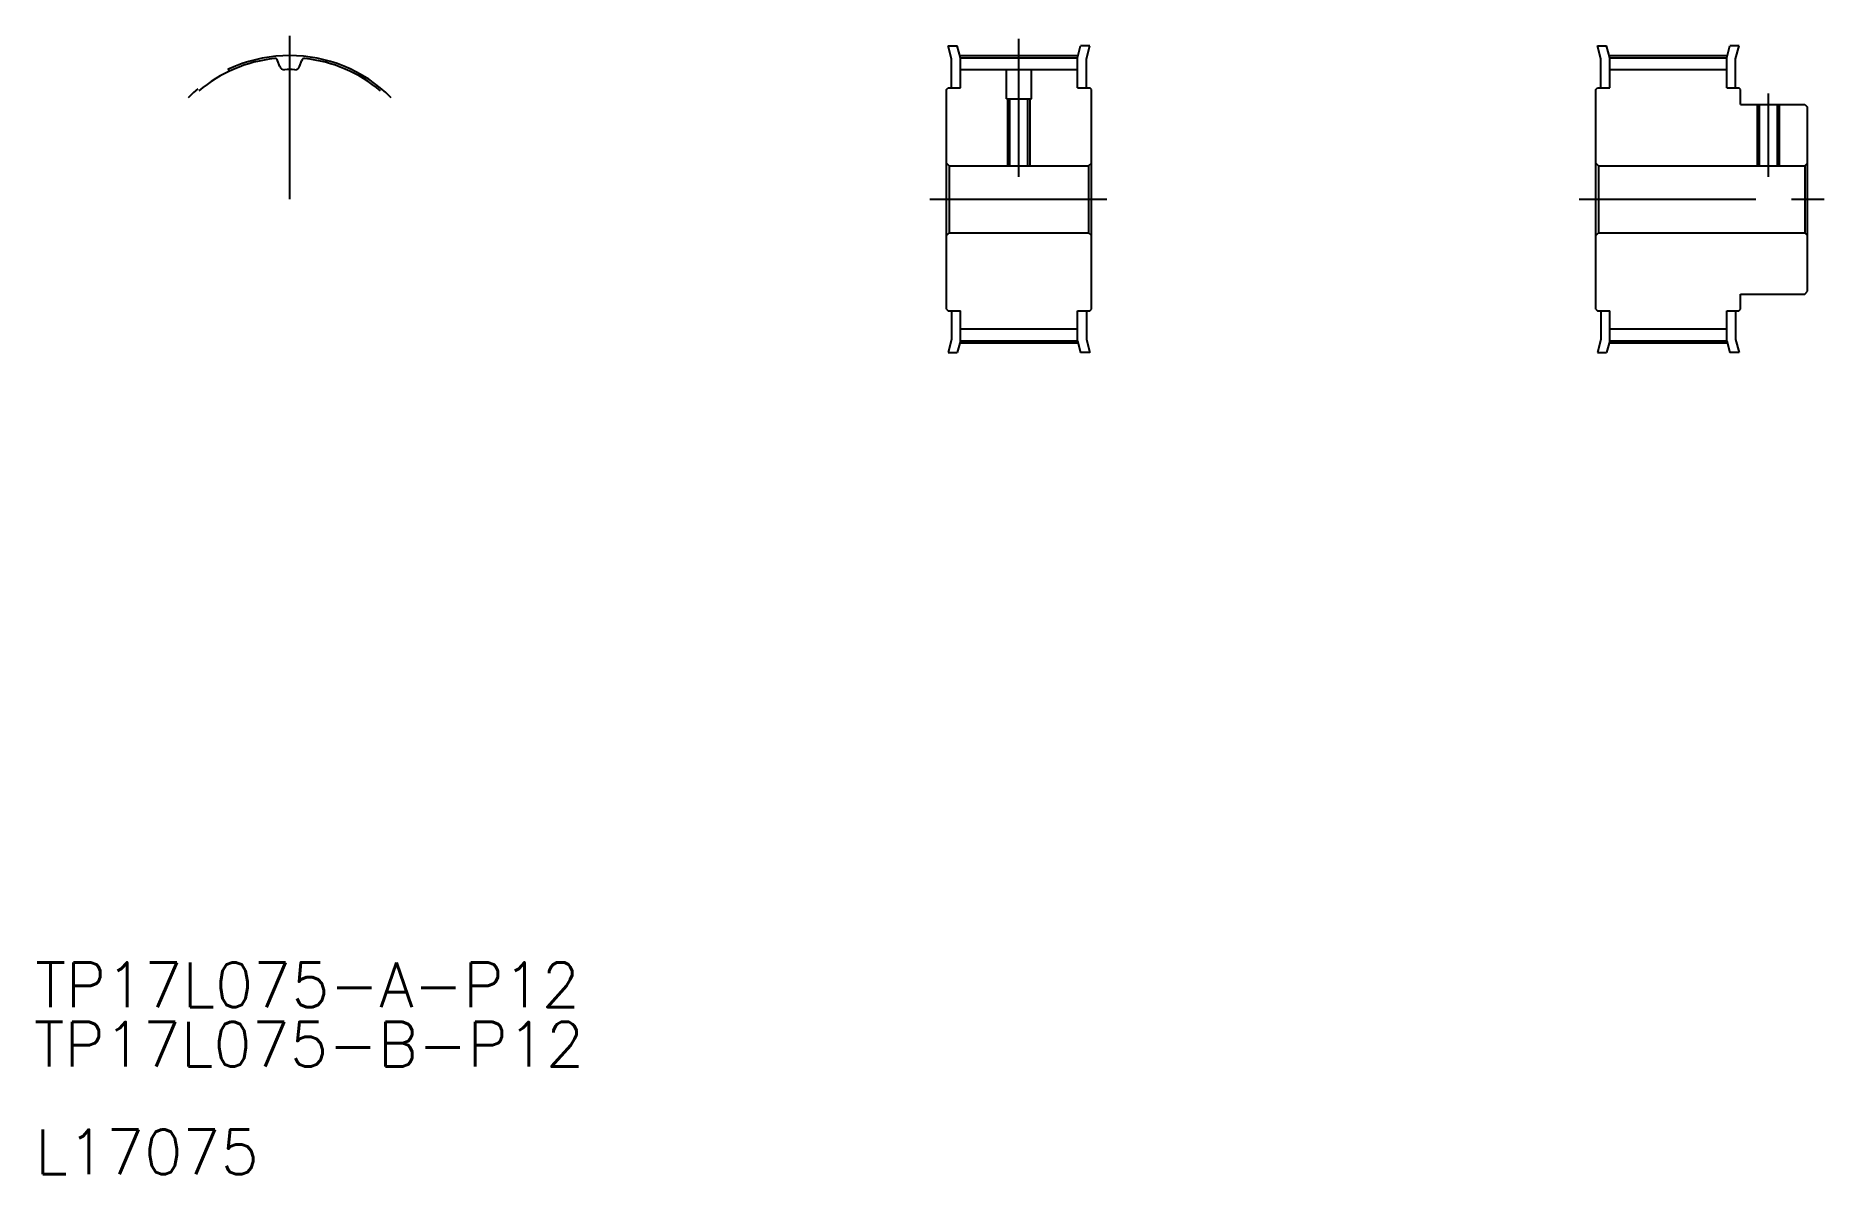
# Model space of a CAD drawing. Extents: x 57 to 378, y -99 to 105.
import ezdxf

# ---------------------------------------------------------------- set-up
doc = ezdxf.new("R2010")
doc.units = 0
doc.linetypes.add('CENTER', pattern=[50.8, 31.75, -6.35, 6.35, -6.35])
doc.linetypes.add('DASHED', pattern=[19.05, 12.7, -6.35])
doc.layers.get('0').update_dxf_attribs({"linetype": 'CONTINUOUS'})
doc.layers.add('CENTER', color=1, linetype='CENTER')
doc.styles.get("Standard").update_dxf_attribs({"font": 'txt', "bigfont": 'BIGFONT'})

msp = doc.modelspace()

# ---------------------------------------------------------------- linework, layer by layer
at = {"color": 7, "linetype": 'CONTINUOUS'}
for p, q in [((220.65, 103.41), (222.31, 103.41)), ((221.27, 101.09), (220.65, 103.41)), ((222.87, 101.3), (222.31, 103.41)), ((243.87, 101.3), (244.44, 103.41)), ((246.09, 103.41), (244.44, 103.41)), ((245.47, 101.09), (246.09, 103.41)), ((337.17, 103.41), (338.82, 103.41)), ((337.79, 101.09), (337.17, 103.41)), ((339.39, 101.3), (338.82, 103.41)), ((360.39, 101.3), (360.95, 103.41)), ((362.61, 103.41), (360.95, 103.41)), ((361.99, 101.09), (362.61, 103.41)), ((100.73, 99.72), (100.33, 100.81)), ((104.27, 99.72), (104.66, 100.81)), ((221.27, 95.91), (221.27, 101.09)), ((222.87, 101.3), (243.87, 101.3)), ((222.87, 95.91), (222.87, 101.3)), ((243.87, 95.91), (243.87, 101.3)), ((245.47, 95.91), (245.47, 101.09)), ((337.79, 95.91), (337.79, 101.09)), ((339.39, 101.3), (360.39, 101.3)), ((339.39, 95.91), (339.39, 101.3)), ((360.39, 95.91), (360.39, 101.3)), ((361.99, 95.91), (361.99, 101.09)), ((222.87, 99.17), (243.87, 99.17)), ((339.39, 99.17), (360.39, 99.17)), ((220.37, 95.61), (220.67, 95.91)), ((220.37, 56.21), (220.37, 95.61)), ((220.67, 95.91), (222.87, 95.91)), ((243.87, 95.91), (246.07, 95.91)), ((246.37, 95.61), (246.07, 95.91)), ((246.37, 56.21), (246.37, 95.61)), ((336.89, 95.61), (337.19, 95.91)), ((336.89, 56.21), (336.89, 95.61)), ((337.19, 95.91), (339.39, 95.91)), ((360.39, 95.91), (362.59, 95.91)), ((362.89, 95.61), (362.59, 95.91)), ((362.89, 92.91), (362.89, 95.61)), ((362.89, 92.91), (374.39, 92.91)), ((374.39, 92.91), (374.89, 92.41)), ((374.89, 59.41), (374.89, 92.41)), ((220.37, 82.41), (220.87, 81.91)), ((220.87, 81.91), (245.87, 81.91)), ((220.87, 81.91), (220.87, 69.91)), ((246.37, 82.41), (245.87, 81.91)), ((245.87, 81.91), (245.87, 69.91)), ((336.89, 82.41), (337.39, 81.91)), ((337.39, 81.91), (337.39, 69.91)), ((337.39, 81.91), (374.39, 81.91)), ((374.39, 81.91), (374.89, 82.41)), ((374.39, 81.91), (374.39, 69.91)), ((220.37, 69.41), (220.87, 69.91)), ((220.87, 69.91), (245.87, 69.91)), ((246.37, 69.41), (245.87, 69.91)), ((336.89, 69.41), (337.39, 69.91)), ((337.39, 69.91), (374.39, 69.91)), ((374.39, 69.91), (374.89, 69.41)), ((362.89, 56.21), (362.89, 58.91)), ((362.89, 58.91), (374.39, 58.91)), ((374.39, 58.91), (374.89, 59.41)), ((220.37, 56.21), (220.67, 55.91)), ((220.67, 55.91), (222.87, 55.91)), ((221.27, 55.91), (221.27, 50.73)), ((222.87, 50.52), (222.87, 55.91)), ((243.87, 55.91), (246.07, 55.91)), ((243.87, 50.52), (243.87, 55.91)), ((245.47, 55.91), (245.47, 50.73)), ((246.07, 55.91), (246.37, 56.21)), ((336.89, 56.21), (337.19, 55.91)), ((337.19, 55.91), (339.39, 55.91)), ((337.79, 55.91), (337.79, 50.73)), ((339.39, 50.52), (339.39, 55.91)), ((360.39, 55.91), (362.59, 55.91)), ((360.39, 50.52), (360.39, 55.91)), ((361.99, 55.91), (361.99, 50.73)), ((362.59, 55.91), (362.89, 56.21)), ((222.87, 52.65), (243.87, 52.65)), ((339.39, 52.65), (360.39, 52.65)), ((221.27, 50.73), (220.65, 48.41)), ((220.65, 48.41), (222.31, 48.41)), ((222.87, 50.52), (222.31, 48.41)), ((222.87, 50.52), (243.87, 50.52)), ((243.87, 50.52), (244.44, 48.41)), ((246.09, 48.41), (244.44, 48.41)), ((245.47, 50.73), (246.09, 48.41)), ((337.79, 50.73), (337.17, 48.41)), ((337.17, 48.41), (338.82, 48.41)), ((339.39, 50.52), (338.82, 48.41)), ((339.39, 50.52), (360.39, 50.52)), ((360.39, 50.52), (360.95, 48.41)), ((362.61, 48.41), (360.95, 48.41)), ((361.99, 50.73), (362.61, 48.41))]:
    msp.add_line(p, q, dxfattribs=at)
at = {"color": 3, "linetype": 'DASHED'}
for p, q in [((231.12, 93.91), (231.12, 99.17)), ((235.62, 93.91), (235.62, 99.17)), ((231.12, 93.91), (235.62, 93.91)), ((231.37, 81.91), (231.37, 93.91)), ((231.75, 81.91), (231.75, 93.91)), ((234.99, 81.91), (234.99, 93.91)), ((235.37, 81.91), (235.37, 93.91)), ((365.89, 81.91), (365.89, 92.91)), ((366.27, 81.91), (366.27, 92.91)), ((369.51, 81.91), (369.51, 92.91)), ((369.89, 81.91), (369.89, 92.91))]:
    msp.add_line(p, q, dxfattribs=at)
at = {"color": 7, "linetype": 'CONTINUOUS'}
for centre, radius, start, end in [((102.5, 75.91), 25.39, 96.1496, 130), ((99.84, 100.63), 0.53, 20, 96.1496), ((101.54, 100.01), 0.86, 200, 272.2803), ((103.46, 100.01), 0.86, 267.7197, 340), ((105.16, 100.63), 0.53, 83.8504, 160), ((102.5, 75.91), 25.39, 50, 83.8504), ((102.5, 75.91), 23.26, 87.7197, 92.2803)]:
    msp.add_arc(centre, radius, start, end, dxfattribs=at)
at = {"layer": 'CENTER', "color": 1, "linetype": 'CENTER'}
for p, q in [((102.5, 75.91), (102.5, 105.24)), ((233.37, 79.91), (233.37, 104.68)), ((222.87, 101.68), (243.87, 101.68)), ((339.39, 101.68), (360.39, 101.68)), ((367.89, 79.91), (367.89, 94.91)), ((217.37, 75.91), (249.37, 75.91)), ((333.89, 75.91), (377.89, 75.91)), ((222.87, 50.14), (243.87, 50.14)), ((339.39, 50.14), (360.39, 50.14))]:
    msp.add_line(p, q, dxfattribs=at)
msp.add_arc((102.5, 75.91), 25.77, 45, 135, dxfattribs=at)

# ---------------------------------------------------------------- texts
at = {"color": 7, "linetype": 'CONTINUOUS'}
for s, p in [('TP17L075-A-P12', (56.86, -69)), ('TP17L075-B-P12', (56.59, -79.68)), ('L17075', (56.86, -99))]:
    msp.add_text(s, height=8, dxfattribs=at).set_placement(p)

doc.saveas('drawing.dxf')
